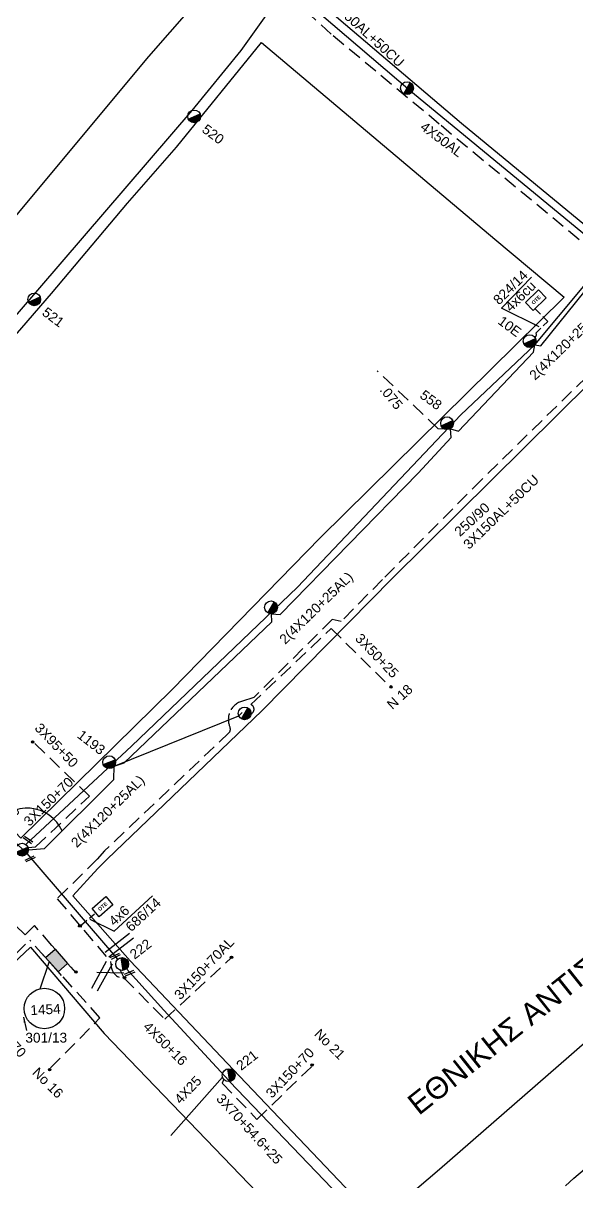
# Model space of a CAD drawing. Header units: millimetres. Extents: x 898 to 5598, y 789 to 3443.
# Drawn here: x 1534.7 to 1636.7, y 1216.8 to 1430.2 of the extents above; entities that cross this region are included whole.
import ezdxf

# ---------------------------------------------------------------- set-up
doc = ezdxf.new("R2010")
doc.units = ezdxf.units.MM
doc.linetypes.add('DASHED', pattern=[19.05, 12.7, -6.35])
for name, color, linetype in [('Link Box 4 Διευθύνσεων', 7, 'Continuous'), ('Pillar OTE', 7, 'Continuous'), ('Άγνωστα', 7, 'Continuous'), ('Γυμνά εναέρια ΧΤ και ΦΟΠ (3Φ)   4x50+16AL', 7, 'Continuous'), ('Επιγραφές - Σχήματα', 7, 'Continuous'), ('Καλώδια ΧΤ   3x150+70AL', 7, 'DASHED'), ('Καλώδια ΧΤ   3x150AL+50CU', 7, 'DASHED'), ('Μηχανική τομή', 7, 'Continuous'), ('Στύλος ΦΜ', 7, 'Continuous'), ('Στύλος ΦΜ @ 1', 7, 'Continuous'), ('Συνδέσεις', 7, 'Continuous'), ('Συνεστραμμένα ΧΤ   3x70+54.6+25 AL', 7, 'SYN_LINE'), ('Συνεστραμμένα ΧΤ   4x120+25 AL', 7, 'SYN_LINE'), ('Τομή', 7, 'Continuous'), ('Υπόβαθρο ΔΕΗ', 7, 'Continuous'), ('Υπόγεια Καλώδια Δικτύου ΧΤ   .075', 7, 'DASHED'), ('Υπόγεια καλώδια Παροχών ΧΤ   4x25', 7, 'DASHED'), ('Υπόγεια καλώδια Παροχών ΧΤ   4x50AL', 7, 'DASHED'), ('Υπόγεια καλώδια Παροχών ΧΤ   4x6', 7, 'DASHED')]:
    doc.layers.add(name, color=color, linetype=linetype)
doc.styles.add('arial', font='arial.ttf')
doc.styles.get("Standard").update_dxf_attribs({"font": 'arial.ttf'})
doc.linetypes.add('SYN_LINE', pattern='A,0.5,-0.0001,["/\\/\\/\\/",Standard,S=0.1,R=0,X=0,Y=-0.05],-0.25', length=0.7501)
doc.dimstyles.new('ISO-25', dxfattribs={"dimtxt": 2.5, "dimasz": 2.5, "dimexe": 1.25, "dimexo": 0.625, "dimtad": 1, "dimtxsty": 'Standard', "dimcen": 2.5, "dimadec": 0, "dimazin": 0, "dimtfac": 1, "dimtmove": 0, "dimatfit": 3, "dimfxl": 1, "dimarcsym": 0})

# ---------------------------------------------------------------- blocks, each defined once
blk = doc.blocks.new('ΥΠΑΡΧΩΝ ΤΣΙΜΕΝΤΕΝΙΟΣ ΣΤΥΛΟΣ')
at = {"layer": 'Στύλος ΦΜ'}
blk.add_hatch(color=7, dxfattribs=at).paths.add_polyline_path([(-1.29, -2.28, 0.574793), (2.62, 0, 0.268822), (1.3, 2.27)])
at = {"layer": 'Στύλος ΦΜ', "color": 7}
blk.add_line((-1.29, -2.28), (1.3, 2.27), dxfattribs=at)
blk.add_circle((0, 0), 2.62, dxfattribs=at)
at = {"layer": 'Στύλος ΦΜ', "flags": 4}
for tag, p in [('ΑΡΙΘΜΟΣ', (-4.68, 8.05)), ('ΤΥΠΟΣ', (-4.91, 3.03))]:
    blk.add_attdef(tag, p, '', height=4, dxfattribs=at)
blk = doc.blocks.new('ΜΗΧΑΝΙΚΗ ΤΟΜΗ')
at = {"layer": 'Μηχανική τομή', "ltscale": 40}
for p, q in [((-1.89, 0.78), (1.89, 0.78)), ((1.89, 0), (-1.89, 0))]:
    blk.add_line(p, q, dxfattribs=at)
blk = doc.blocks.new('ΤΟΜΗ')
at = {"layer": 'Τομή', "ltscale": 40}
for p, q in [((-5.68, 0), (5.68, 0)), ((5.68, -2.33), (-5.68, -2.33))]:
    blk.add_line(p, q, dxfattribs=at)
blk = doc.blocks.new('LINK BOX 4 ΑΝΑΧΩΡΗΣΕΩΝ')
at = {"layer": 'Link Box 4 Διευθύνσεων', "ltscale": 40}
blk.add_hatch(color=256, dxfattribs=at).paths.add_polyline_path([(-3.54, 0), (-3.54, -4.67), (3.54, -4.67), (3.54, 0)])
for p, q in [((-3.54, 0), (-5.33, 0)), ((5.33, 0), (3.54, 0)), ((-3.54, -4.67), (-5.33, -4.67)), ((5.33, -4.67), (3.54, -4.67))]:
    blk.add_line(p, q, dxfattribs=at)
blk.add_lwpolyline([(-3.54, -4.67), (-3.54, 0), (3.54, 0), (3.54, -4.67)], close=True, dxfattribs=at)
blk = doc.blocks.new('_ΣΥΝΔΕΣΗ')
at = {"layer": 'Συνδέσεις', "linetype": 'SYN_LINE', "ltscale": 40}
blk.add_hatch(color=256, dxfattribs=at).paths.add_polyline_path([(0.5, -0.01, 1), (-0.5, -0.01, 1)])
at = {"layer": 'Συνδέσεις'}
blk.add_circle((0, -0.01), 0.5, dxfattribs=at)
blk = doc.blocks.new('PILLAR ΟΤΕ')
at = {"layer": 'Pillar OTE', "ltscale": 40}
blk.add_lwpolyline([(-3.31, 2.02), (3.39, 2.02), (3.39, -1.99), (-3.31, -1.99)], close=True, dxfattribs=at)
at = {"layer": 'Pillar OTE', "insert": (-1.81, 0.71), "char_height": 1.3575, "width": 109.961, "attachment_point": 1}
blk.add_mtext('{\\fArial|b1|i0|c161|p34;OTE}', dxfattribs=at)
blk = doc.blocks.new('TSONTA XT1')
at = {"ltscale": 40}
h = blk.add_hatch(color=256, dxfattribs=at)
h.dxf.hatch_style = 1
h.paths.add_polyline_path([(595.96, 2487.66), (597.07, 2488.77), (595.96, 2489.87), (594.85, 2488.77)])
blk.add_lwpolyline([(594.85, 2488.77), (595.96, 2489.87), (597.07, 2488.77), (595.96, 2487.66)], close=True, dxfattribs=at)

msp = doc.modelspace()

# ---------------------------------------------------------------- linework, layer by layer
at = {"layer": 'Άγνωστα', "color": 151}
msp.add_lwpolyline([(1608.91, 1467.62), (1596.4, 1455.14), (1584.03, 1438.16), (1574.82, 1425.22), (1574.82, 1425.22), (1565.79, 1414.16), (1533.64, 1376.72), (1513.2, 1353.44), (1499.64, 1336.61), (1491.53, 1326.14)], dxfattribs=at)
at = {"layer": 'Άγνωστα', "color": 85, "linetype": 'SYN_LINE', "ltscale": 20}
for points in [[(1535.24, 1278.92), (1554.66, 1297.07), (1585.23, 1326.36), (1615.37, 1358.09), (1628.99, 1371), (1642.37, 1386.99)], [(1551.51, 1293.38), (1574.43, 1302.65), (1575.06, 1303.24)]]:
    msp.add_lwpolyline(points, dxfattribs=at)
at = {"layer": 'Άγνωστα', "color": 85, "linetype": 'DASHED', "ltscale": 0.2}
for points in [[(1576.64, 1304.73), (1591.46, 1318.7), (1602.26, 1308.08)], [(1535.62, 1278.38), (1537.03, 1278.54), (1546.93, 1287.84), (1536.64, 1297.75)]]:
    msp.add_lwpolyline(points, dxfattribs=at)
at = {"layer": 'Άγνωστα', "color": 173, "linetype": 'DASHED', "ltscale": 0.2}
msp.add_lwpolyline([(1525.27, 1250.74), (1535.94, 1261.33)], dxfattribs=at)
at = {"layer": 'Άγνωστα', "color": 4, "linetype": 'DASHED', "ltscale": 0.2}
msp.add_lwpolyline([(1571.66, 1235.72), (1571.4, 1235), (1577.77, 1228.31), (1588.19, 1238.34)], dxfattribs=at)
at = {"layer": 'Γυμνά εναέρια ΧΤ και ΦΟΠ (3Φ)   4x50+16AL', "color": 62, "ltscale": 40}
msp.add_lwpolyline([(1534.86, 1277.82), (1510.8, 1300.72), (1491.55, 1324.3)], dxfattribs=at)
at = {"layer": 'Γυμνά εναέρια ΧΤ και ΦΟΠ (3Φ)   4x50+16AL', "color": 85, "ltscale": 40}
msp.add_lwpolyline([(1552.18, 1257.79), (1535.45, 1277.27), (1535.03, 1277.66)], dxfattribs=at)
at = {"layer": 'Γυμνά εναέρια ΧΤ και ΦΟΠ (3Φ)   4x50+16AL', "color": 4, "ltscale": 40}
msp.add_lwpolyline([(1572.58, 1235.47), (1560.64, 1248.41), (1553.75, 1256.05)], dxfattribs=at)
at = {"layer": 'Επιγραφές - Σχήματα', "linetype": 'Continuous', "ltscale": 20}
msp.add_circle((1538.64, 1248.73), 3.72, dxfattribs=at)
msp.add_arc((1535.51, 1278.68), 6.95, 23.4407, 147.8405, dxfattribs=at)
at = {"layer": 'Καλώδια ΧΤ   3x150+70AL', "color": 173, "linetype": 'DASHED', "ltscale": 0.2}
for points in [[(1540.01, 1260.35), (1536.83, 1264.02), (1535.09, 1262.29), (1513.54, 1283.62), (1492.69, 1306.31), (1489.06, 1309.94)], [(1539.78, 1237.79), (1548.88, 1247), (1535.94, 1261.33), (1535.94, 1261.33)], [(1543.5, 1256.32), (1544.34, 1255.36)]]:
    msp.add_lwpolyline(points, dxfattribs=at)
at = {"layer": 'Καλώδια ΧΤ   3x150+70AL', "color": 27, "ltscale": 0.2}
msp.add_lwpolyline([(1552.6, 1255.8), (1553.35, 1254.32), (1560.82, 1246.75), (1573.13, 1258.13)], dxfattribs=at)
at = {"layer": 'Καλώδια ΧΤ   3x150+70AL', "color": 5, "ltscale": 0.2}
msp.add_lwpolyline([(1571.79, 1164.25), (1571.79, 1164.25), (1596.35, 1185.15, -0.294086), (1602.54, 1186.63), (1603.73, 1187.71), (1636.17, 1217.5), (1636.17, 1217.5), (1651.1, 1230.42)], format="xyb", dxfattribs=at)
at = {"layer": 'Καλώδια ΧΤ   3x150AL+50CU', "color": 0, "linetype": 'Continuous', "ltscale": 0.2}
msp.add_line((1553.28, 1255.22), (1548.28, 1255.39), dxfattribs=at)
at = {"layer": 'Καλώδια ΧΤ   3x150AL+50CU', "color": 30, "linetype": 'Continuous', "ltscale": 0.2}
msp.add_lwpolyline([(1641.97, 1388.14), (1606.42, 1417.42), (1584.23, 1436.44)], dxfattribs=at)
at = {"layer": 'Καλώδια ΧΤ   3x150AL+50CU', "color": 27, "ltscale": 0.2}
msp.add_lwpolyline([(1653.41, 1379.77), (1649.35, 1375.71), (1619.21, 1346.2), (1600.91, 1327.75), (1600.91, 1327.75), (1593.27, 1320), (1591.67, 1320.39), (1577.2, 1306.01), (1574.96, 1305.31, 0.238976), (1572.7, 1303.1, 0.186273), (1572.81, 1300.58, -0.261597), (1572.7, 1299.55), (1549.73, 1277.78), (1548.38, 1276.22), (1540.98, 1268.94), (1550.84, 1257.36), (1550.95, 1256.41, 0.385721), (1553.35, 1254.32)], format="xyb", dxfattribs=at)
at = {"layer": 'Καλώδια ΧΤ   3x150AL+50CU', "color": 85, "linetype": 'DASHED', "ltscale": 0.2}
msp.add_arc((1576.32, 1303.85), 0.937, 293.5576, 70.2307, dxfattribs=at)
at = {"layer": 'Συνεστραμμένα ΧΤ   3x70+54.6+25 AL', "color": 0, "linetype": 'Continuous', "ltscale": 0.2}
msp.add_line((1537.84, 1252.33), (1539.52, 1257.29), dxfattribs=at)
at = {"layer": 'Συνεστραμμένα ΧΤ   3x70+54.6+25 AL', "color": 4, "linetype": 'SYN_LINE', "ltscale": 20}
msp.add_lwpolyline([(1598.82, 1208.07), (1572.76, 1235.27), (1572.58, 1235.47)], dxfattribs=at)
at = {"layer": 'Συνεστραμμένα ΧΤ   4x120+25 AL', "color": 62, "ltscale": 20}
msp.add_lwpolyline([(1535.7, 1277.93), (1538.66, 1278.19), (1551.41, 1290.92), (1551.51, 1293.38), (1553.31, 1294.01), (1580.52, 1319.96), (1580.45, 1321.44), (1582.04, 1321.33), (1607.5, 1347.32), (1613.57, 1353.94), (1613.41, 1355.53), (1614.92, 1355.1), (1628.71, 1369.66), (1628.99, 1371), (1630.05, 1370.78), (1643.09, 1386.98)], dxfattribs=at)
at = {"layer": 'Υπόβαθρο ΔΕΗ'}
for points in [[(1585.85, 1437.06), (1615.45, 1411.79), (1642.71, 1389.34), (1664.24, 1413.73), (1687.37, 1441.3), (1692.08, 1446.67), (1660.59, 1473.21), (1635.45, 1495.85), (1634.77, 1495.68), (1623.61, 1482.63), (1605.51, 1461.73), (1597.31, 1451.76), (1585.85, 1437.06)], [(1569.25, 1437.11), (1532.87, 1468.9), (1506.3, 1434.98), (1474.63, 1396.36), (1462.33, 1380.78), (1452.49, 1368.42), (1469.38, 1350.29), (1469.38, 1350.29), (1483.47, 1335.05), (1503.82, 1359.16), (1535.73, 1397.52), (1557.87, 1424.08), (1569.25, 1437.11)], [(1578.6, 1426.67), (1621.6, 1390.48), (1634.35, 1379.74), (1589.43, 1335.43), (1562.2, 1307.5), (1534.3, 1280.12), (1510.14, 1305.78), (1492.96, 1324.99), (1508.2, 1343.22), (1523.51, 1361.49), (1539.97, 1380.44), (1553.94, 1397.09), (1562.99, 1407.41), (1578.6, 1426.67)], [(1622.8, 1377.77), (1628.34, 1383.45)], [(1543.86, 1269.5), (1548.51, 1274.51), (1550.23, 1276.23), (1578.66, 1303.55), (1602.77, 1328.01), (1602.77, 1328.01), (1657.41, 1382.09)], [(1659.46, 1261.02), (1635.21, 1239.8), (1611.41, 1219.1), (1600.1, 1209.43), (1574.58, 1236.28), (1554.41, 1257.53), (1543.86, 1269.5)], [(1551.52, 1262.96), (1558.56, 1269.47)], [(1472.3, 1192.99), (1506.44, 1228.72), (1506.44, 1228.72), (1531.77, 1256), (1536.09, 1260.01), (1549.67, 1244.12), (1584.1, 1208.34), (1589.72, 1202.03), (1522.57, 1141.95), (1472.3, 1192.99)]]:
    msp.add_lwpolyline(points, dxfattribs=at)
at = {"layer": 'Υπόγεια Καλώδια Δικτύου ΧΤ   .075', "color": 85, "ltscale": 0.2}
msp.add_lwpolyline([(1612.4, 1355.44), (1611.14, 1355.53), (1599.93, 1366.2)], dxfattribs=at)
at = {"layer": 'Υπόγεια καλώδια Παροχών ΧΤ   4x25', "color": 4, "linetype": 'SYN_LINE', "ltscale": 15}
msp.add_lwpolyline([(1571.47, 1236.08), (1561.95, 1225.33)], dxfattribs=at)
at = {"layer": 'Υπόγεια καλώδια Παροχών ΧΤ   4x50AL', "color": 151, "ltscale": 0.2}
msp.add_lwpolyline([(1659.56, 1389.79), (1654.04, 1395.26), (1644.22, 1385.56, -0.761137), (1640.09, 1387.93), (1611.37, 1411.64), (1591.46, 1428.21), (1584.84, 1434.31), (1583.8, 1434.35, -0.814705), (1583.52, 1436.05, 10.798239)], format="xyb", dxfattribs=at)
at = {"layer": 'Υπόγεια καλώδια Παροχών ΧΤ   4x6', "color": 7, "linetype": 'DASHED', "ltscale": 0.1}
msp.add_lwpolyline([(1628.89, 1372.45, 0.654307), (1629.16, 1373.14), (1631.35, 1375.29), (1629.02, 1377.65)], format="xyb", dxfattribs=at)
at = {"layer": 'Υπόγεια καλώδια Παροχών ΧΤ   4x6', "color": 27, "linetype": 'DASHED', "ltscale": 0.1}
msp.add_lwpolyline([(1545.45, 1264.17), (1548.21, 1266.46)], dxfattribs=at)

# ---------------------------------------------------------------- block references
at = {"layer": 'Link Box 4 Διευθύνσεων', "xscale": 0.4999999999999998, "yscale": 0.4999999999999998, "zscale": 0.4999999999999998, "rotation": 130.9482416069542}
msp.add_blockref('LINK BOX 4 ΑΝΑΧΩΡΗΣΕΩΝ', (1539.99, 1256.81), dxfattribs=at)
at = {"layer": 'Pillar OTE', "xscale": 0.5, "yscale": 0.5, "zscale": 0.5}
for p, rotation in [((1629.16, 1379.19), 44.11217430246748), ((1549.33, 1267.46), 40.78868791107024)]:
    msp.add_blockref('PILLAR ΟΤΕ', p, dxfattribs=dict(at, rotation=rotation))
at = {"layer": 'Μηχανική τομή'}
for p, xscale, yscale, zscale, rotation in [((1535.52, 1279.63), 0.4999999999999998, 0.4999999999999998, 0.4999999999999998, 324.6353855541657), ((1536.09, 1276.12), 0.4999999999999994, 0.4999999999999994, 0.4999999999999994, 24.87377958241661), ((1551.77, 1258.17), 0.4999999999999995, 0.4999999999999995, 0.4999999999999995, 26.54235603914448), ((1554.4, 1255.06), 0.4999999999999996, 0.4999999999999996, 0.4999999999999996, 21.38699167953567)]:
    msp.add_blockref('ΜΗΧΑΝΙΚΗ ΤΟΜΗ', p, dxfattribs=dict(at, xscale=xscale, yscale=yscale, zscale=zscale, rotation=rotation))
at = {"layer": 'Στύλος ΦΜ @ 1', "ltscale": 40, "xscale": 0.4499999999998181, "yscale": 0.4499999999998181, "zscale": 0.4499999999998181}
for p in [(1605.43, 1418.27), (1580.38, 1322.62), (1575.52, 1303.09)]:
    msp.add_blockref('ΥΠΑΡΧΩΝ ΤΣΙΜΕΝΤΕΝΙΟΣ ΣΤΥΛΟΣ', p, dxfattribs=at)
at = {"layer": 'Στύλος ΦΜ @ 1', "ltscale": 40}
ref = msp.add_blockref('ΥΠΑΡΧΩΝ ΤΣΙΜΕΝΤΕΝΙΟΣ ΣΤΥΛΟΣ', (1566.22, 1413.06), dxfattribs=dict(at, xscale=0.4499999999998181, yscale=0.4499999999998181, zscale=0.4499999999998181, rotation=323.3712679437735))
ref.add_attrib('ΤΥΠΟΣ', '520', (1567.5, 1410.32), dxfattribs={"layer": 'Στύλος ΦΜ', "height": 1.8, "rotation": 323.3713, "flags": 4})
ref = msp.add_blockref('ΥΠΑΡΧΩΝ ΤΣΙΜΕΝΤΕΝΙΟΣ ΣΤΥΛΟΣ', (1536.77, 1379.35), dxfattribs=dict(at, xscale=0.4499999999998181, yscale=0.4499999999998181, zscale=0.4499999999998181, rotation=323.3712679437735))
ref.add_attrib('ΤΥΠΟΣ', '521', (1538.05, 1376.61), dxfattribs={"layer": 'Στύλος ΦΜ', "height": 1.8, "rotation": 323.3713, "flags": 4})
ref = msp.add_blockref('ΥΠΑΡΧΩΝ ΤΣΙΜΕΝΤΕΝΙΟΣ ΣΤΥΛΟΣ', (1628.02, 1371.67), dxfattribs=dict(at, xscale=0.4499999999998181, yscale=0.4499999999998181, zscale=0.4499999999998181, rotation=323.3712679437735))
ref.add_attrib('ΑΡΙΘΜΟΣ', '10E', (1622.01, 1375), dxfattribs={"layer": 'Στύλος ΦΜ', "height": 1.8, "rotation": 323.3713, "flags": 4})
ref = msp.add_blockref('ΥΠΑΡΧΩΝ ΤΣΙΜΕΝΤΕΝΙΟΣ ΣΤΥΛΟΣ', (1612.81, 1356.55), dxfattribs=dict(at, xscale=0.4499999999998181, yscale=0.4499999999998181, zscale=0.4499999999998181, rotation=323.3712679437735))
ref.add_attrib('ΤΥΠΟΣ', '558', (1607.63, 1361.37), dxfattribs={"layer": 'Στύλος ΦΜ', "height": 1.8, "rotation": 323.3713, "flags": 4})
ref = msp.add_blockref('ΥΠΑΡΧΩΝ ΤΣΙΜΕΝΤΕΝΙΟΣ ΣΤΥΛΟΣ', (1550.58, 1294.1), dxfattribs=dict(at, xscale=0.4499999999998181, yscale=0.4499999999998181, zscale=0.4499999999998181, rotation=322.1085292110284))
ref.add_attrib('ΤΥΠΟΣ', '1193', (1544.52, 1298.77), dxfattribs={"layer": 'Στύλος ΦΜ', "height": 1.8, "rotation": 322.1085, "flags": 4})
ref = msp.add_blockref('ΥΠΑΡΧΩΝ ΤΣΙΜΕΝΤΕΝΙΟΣ ΣΤΥΛΟΣ', (1534.52, 1277.99), dxfattribs=dict(at, xscale=0.4499999999998181, yscale=0.4499999999998181, zscale=0.4499999999998181, rotation=322.1085292110284))
ref.add_attrib('ΤΥΠΟΣ', '1192', (1528.75, 1286.82), dxfattribs={"layer": 'Στύλος ΦΜ', "height": 1.8, "rotation": 322.1085, "flags": 4})
ref = msp.add_blockref('ΥΠΑΡΧΩΝ ΤΣΙΜΕΝΤΕΝΙΟΣ ΣΤΥΛΟΣ', (1552.96, 1256.92), dxfattribs=dict(at, xscale=0.449999999999818, yscale=0.449999999999818, zscale=0.449999999999818, rotation=37.93736349400073))
ref.add_attrib('ΤΥΠΟΣ', '222', (1555.25, 1257.69), dxfattribs={"layer": 'Στύλος ΦΜ', "height": 1.8, "rotation": 37.9374, "flags": 4})
ref = msp.add_blockref('ΥΠΑΡΧΩΝ ΤΣΙΜΕΝΤΕΝΙΟΣ ΣΤΥΛΟΣ', (1572.59, 1236.44), dxfattribs=dict(at, xscale=0.449999999999818, yscale=0.449999999999818, zscale=0.449999999999818, rotation=37.93736349400073))
ref.add_attrib('ΤΥΠΟΣ', '221', (1574.87, 1237.21), dxfattribs={"layer": 'Στύλος ΦΜ', "height": 1.8, "rotation": 37.9374, "flags": 4})
at = {"layer": 'Συνδέσεις', "xscale": 0.4499999999999886, "yscale": 0.4499999999999886, "zscale": 0.4499999999999886}
for p in [(1602.46, 1307.98), (1536.46, 1297.84), (1573.1, 1258.18), (1544.45, 1255.46), (1553.39, 1254.39), (1587.95, 1238.31), (1539.59, 1237.47)]:
    msp.add_blockref('_ΣΥΝΔΕΣΗ', p, dxfattribs=at)
at = {"layer": 'Συνδέσεις', "xscale": 0.3075184835441075, "yscale": 0.3075184835441075, "zscale": 0.3075184835441075, "rotation": 37.88352328932775}
msp.add_blockref('TSONTA XT1', (1870.5, 547.37), dxfattribs=at)
at = {"layer": 'Τομή'}
for p, xscale, yscale, zscale, rotation in [((1552.06, 1260.87), 0.4999999999999996, 0.4999999999999996, 0.4999999999999996, 37.61383582106242), ((1548.72, 1254.99), 0.4999999999999994, 0.4999999999999994, 0.4999999999999994, 61.12618302482883)]:
    msp.add_blockref('ΤΟΜΗ', p, dxfattribs=dict(at, xscale=xscale, yscale=yscale, zscale=zscale, rotation=rotation))

# ---------------------------------------------------------------- texts
at = {"ltscale": 40, "insert": (1605.11, 1232.04), "char_height": 4, "width": 117.7298, "attachment_point": 1, "rotation": 38.5303, "style": 'arial'}
msp.add_mtext('EΘNIKHΣ ANTIΣTAΣEΩΣ', dxfattribs=at)
at = {"layer": 'Άγνωστα', "ltscale": 40, "char_height": 1.8, "attachment_point": 1, "style": 'arial'}
for s, insert, width, rotation in [('250/90', (1613.96, 1336.87), 7.1535, 42.6481), ('3X50+25', (1597.04, 1318.01), 31.6072, 313.8252), ('N 18', (1601.52, 1305.02), 7.1535, 42.6481), ('3X95+50', (1538.01, 1301.51), 31.6072, 313.8252), ('3X150+70', (1534.63, 1283.46), 31.6072, 44.3019), ('686/14', (1553.4, 1264.07), 31.6072, 42.8222), ('4x6', (1550.29, 1265.12), 31.6072, 42.8222), ('3X150+70', (1527.63, 1249.24), 31.6072, 312.6527), ('1454', (1536, 1249.31), 7.1535, 3.0156), ('301/13', (1535.13, 1244.25), 31.6072, 0.0907), ('4X50+16', (1557.96, 1246.48), 5.3578, 315.0369), ('No 21', (1589.46, 1245.17), 7.1535, 315.0369), ('3X150+70', (1579.24, 1233.32), 31.6072, 46.4642), ('No 16 ', (1537.55, 1238.05), 7.1535, 315.0369), ('3X70+54.6+25', (1571.49, 1233.22), 31.6072, 312.6527)]:
    msp.add_mtext(s, dxfattribs=dict(at, insert=insert, width=width, rotation=rotation))
at = {"layer": 'Καλώδια ΧΤ   3x150+70AL', "ltscale": 0.2, "insert": (1562.37, 1251.45), "char_height": 1.8, "width": 31.6072, "attachment_point": 1, "rotation": 46.4642, "style": 'arial'}
msp.add_mtext('3X150+70AL', dxfattribs=at)
at = {"layer": 'Καλώδια ΧΤ   3x150AL+50CU', "ltscale": 0.2, "char_height": 1.8, "width": 31.6072, "attachment_point": 1, "style": 'arial'}
for insert, rotation in [((1591.62, 1435.61), 317.7023), ((1615.6, 1334.48), 44.3019)]:
    msp.add_mtext('3X150AL+50CU', dxfattribs=dict(at, insert=insert, rotation=rotation))
at = {"layer": 'Συνεστραμμένα ΧΤ   4x120+25 AL', "ltscale": 20, "char_height": 1.8, "attachment_point": 1, "rotation": 44.3019, "style": 'arial'}
for insert, width in [((1627.76, 1365.64), 31.6072), ((1581.73, 1316.99), 31.6072), ((1543.35, 1279.54), 64.7075)]:
    msp.add_mtext('2(4X120+25AL)', dxfattribs=dict(at, insert=insert, width=width))
at = {"layer": 'Υπόγεια Καλώδια Δικτύου ΧΤ   .075', "ltscale": 0.2, "insert": (1601.67, 1363.78), "char_height": 1.8, "width": 31.6072, "attachment_point": 1, "rotation": 309.7468, "style": 'arial'}
msp.add_mtext('.075', dxfattribs=at)
at = {"layer": 'Υπόγεια καλώδια Παροχών ΧΤ   4x25', "ltscale": 0.2, "insert": (1562.4, 1232.24), "char_height": 1.8, "width": 31.6072, "attachment_point": 1, "rotation": 46.4642, "style": 'arial'}
msp.add_mtext('4X25', dxfattribs=at)
at = {"layer": 'Υπόγεια καλώδια Παροχών ΧΤ   4x50AL', "ltscale": 0.2, "insert": (1608.78, 1412.23), "char_height": 1.8, "width": 31.6072, "attachment_point": 1, "rotation": 323.4176, "style": 'arial'}
msp.add_mtext('4X50AL', dxfattribs=at)
at = {"layer": 'Υπόγεια καλώδια Παροχών ΧΤ   4x50AL', "color": 7, "ltscale": 0.2, "char_height": 1.8, "attachment_point": 1, "rotation": 44.6143}
for s, insert in [('824/14', (1621.11, 1379.51)), ('4x6cu', (1623.29, 1378.23))]:
    msp.add_mtext_dynamic_manual_height_columns(s, width=1.8, gutter_width=12.5, heights=[0.118], dxfattribs=dict(at, insert=insert))

# ---------------------------------------------------------------- leaders
at = {"layer": 'Επιγραφές - Σχήματα', "ltscale": 40}
for points in [[(1629.78, 1374.28), (1622.8, 1377.77)], [(1547, 1265.21), (1551.52, 1262.96)], [(1534.76, 1247.12), (1535.35, 1244.65)]]:
    msp.add_leader(points, dimstyle='ISO-25', override={"dimasz": 1, "dimtad": 0}, dxfattribs=at)

doc.saveas('drawing.dxf')
